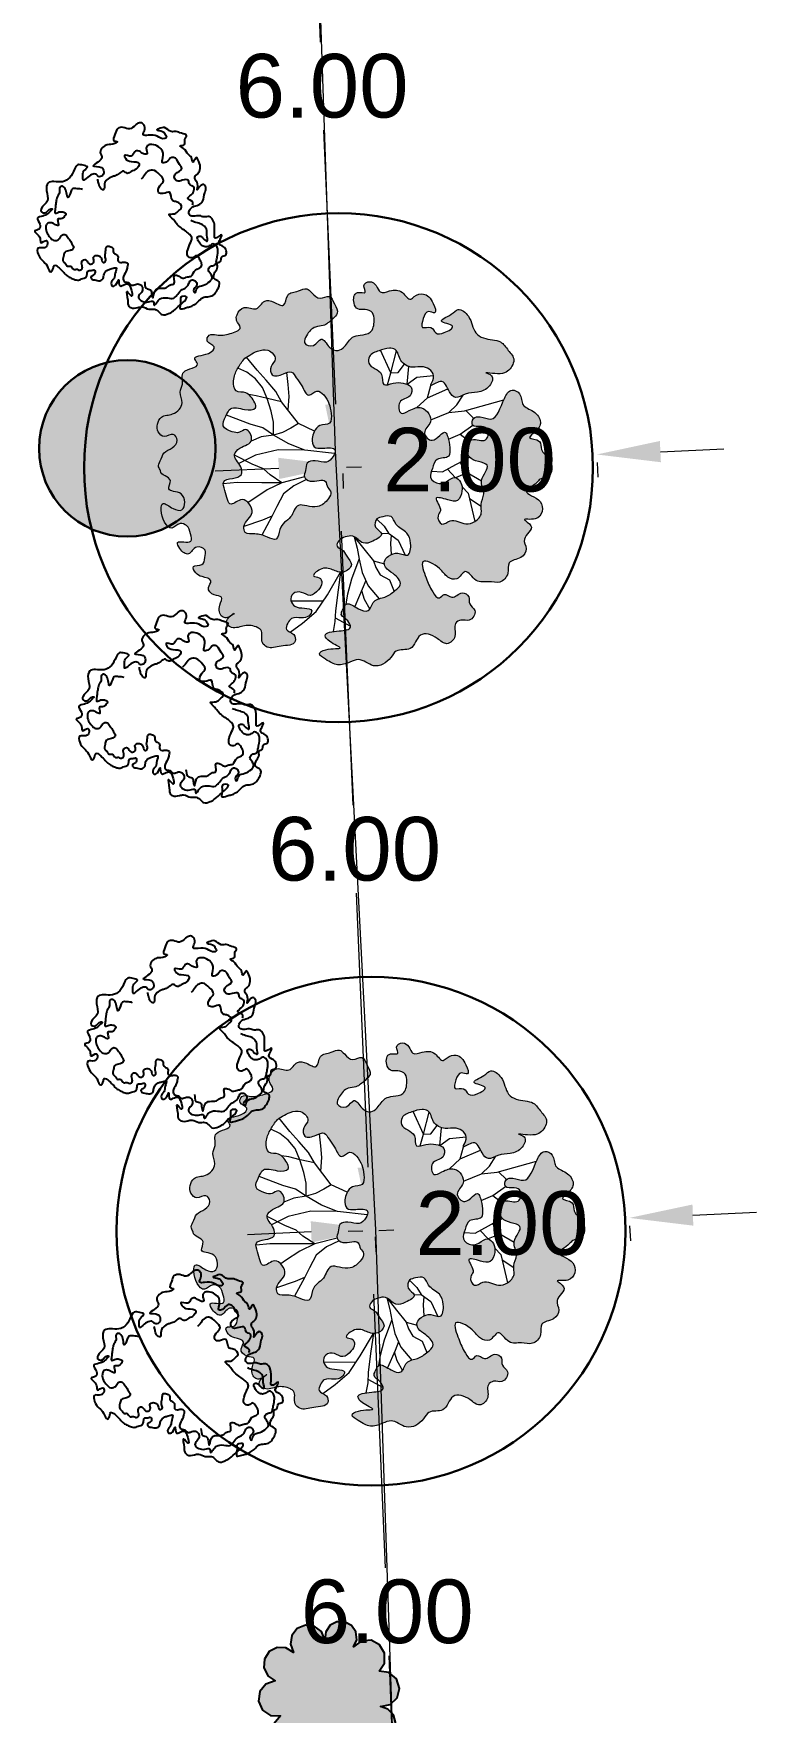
# Model space of a CAD drawing. Header units: metres. Extents: x 180 to 3220, y 13789 to 15035.
# Drawn here: x 745.08 to 750.76, y 14674.61 to 14687.81 of the extents above; entities that cross this region are included whole.
import ezdxf

# ---------------------------------------------------------------- set-up
doc = ezdxf.new("R2010")
doc.units = ezdxf.units.M
doc.header["$MEASUREMENT"] = 0
for name, color, linetype in [('02 Выноски план', 170, 'Continuous'), ('04 Дендроплан (растения)', 7, 'Continuous'), ('04 Дендроплан (существующие растения)', 7, 'Continuous'), ('04 Дендроплан (удаление)', 240, 'Continuous'), ('04 План (существующие кустарники)', 7, 'Continuous'), ('04 Посадки (привязки)', 7, 'Continuous'), ('50 Дендроплан (привязки)', 7, 'Continuous'), ('50 Дендроплан - Деревья вырубаемые', 7, 'Continuous')]:
    doc.layers.add(name, color=color, linetype=linetype)
doc.layers.get('50 Дендроплан - Деревья вырубаемые').off()
doc.styles.get("Standard").update_dxf_attribs({"font": 'arial.ttf'})
doc.dimstyles.get("Standard").update_dxf_attribs({"dimtxt": 0.18, "dimasz": 0.18, "dimexe": 0.18, "dimexo": 0.0625, "dimgap": 0.09, "dimtad": 0, "dimtih": 1, "dimtoh": 1, "dimdec": 4, "dimzin": 0, "dimdsep": 46, "dimtxsty": 'Standard', "dimcen": 0.09, "dimadec": 0, "dimazin": 0, "dimtfac": 1, "dimtdec": 4, "dimtofl": 0, "dimtmove": 0, "dimatfit": 3, "dimfxl": 1, "dimtolj": 1, "dimtzin": 0, "dimarcsym": 0})

# ---------------------------------------------------------------- blocks, each defined once
blk = doc.blocks.new('A$C442D7FB9')
at = {"layer": '04 Дендроплан (удаление)', "lineweight": 30}
h = blk.add_hatch(color=0, dxfattribs=at)
h.dxf.hatch_style = 1
edge = h.paths.add_edge_path()
edge.add_arc((0, 0), 0.5, 0, 360)
at = {"layer": '04 Дендроплан (удаление)', "color": 0, "lineweight": 30}
blk.add_circle((0, 0), 0.5, dxfattribs=at)
blk = doc.blocks.new('A$Cb4aaf1f0')
at = {"layer": '04 Дендроплан (удаление)'}
h = blk.add_hatch(color=0, dxfattribs=at)
h.dxf.hatch_style = 1
h.paths.add_polyline_path([(0.394, 0.178), (0.394, 0.178), (0.436, 0.242), (0.436, 0.32), (0.397, 0.387), (0.33, 0.422), (0.253, 0.414), (0.192, 0.37), (0.217, 0.426), (0.211, 0.489), (0.177, 0.539), (0.122, 0.568), (0.06, 0.568), (0.008, 0.54), (-0.026, 0.489), (-0.033, 0.426), (-0.06, 0.49), (-0.116, 0.532), (-0.185, 0.541), (-0.25, 0.515), (-0.293, 0.46), (-0.304, 0.39), (-0.279, 0.326), (-0.339, 0.363), (-0.408, 0.366), (-0.47, 0.333), (-0.508, 0.273), (-0.512, 0.204), (-0.48, 0.14), (-0.423, 0.102), (-0.496, 0.077), (-0.545, 0.018), (-0.555, -0.058), (-0.523, -0.128), (-0.46, -0.17), (-0.383, -0.173), (-0.432, -0.233), (-0.441, -0.309), (-0.41, -0.379), (-0.346, -0.421), (-0.271, -0.424), (-0.203, -0.385), (-0.213, -0.455), (-0.185, -0.52), (-0.131, -0.562), (-0.061, -0.573), (0.004, -0.548), (0.048, -0.493), (0.06, -0.425), (0.093, -0.486), (0.151, -0.524), (0.221, -0.528), (0.283, -0.497), (0.322, -0.44), (0.322, -0.358), (0.298, -0.306), (0.348, -0.343), (0.409, -0.351), (0.467, -0.33), (0.508, -0.284), (0.522, -0.223), (0.506, -0.164), (0.462, -0.119), (0.403, -0.1), (0.48, -0.084), (0.535, -0.03), (0.553, 0.044), (0.53, 0.119), (0.47, 0.168)])
at = {"layer": '04 Дендроплан (удаление)', "flags": 128}
blk.add_lwpolyline([(0.394, 0.178), (0.394, 0.178), (0.436, 0.242), (0.436, 0.32), (0.397, 0.387), (0.33, 0.422), (0.253, 0.414), (0.192, 0.37), (0.217, 0.426), (0.211, 0.489), (0.177, 0.539), (0.122, 0.568), (0.06, 0.568), (0.008, 0.54), (-0.026, 0.489), (-0.033, 0.426), (-0.06, 0.49), (-0.116, 0.532), (-0.185, 0.541), (-0.25, 0.515), (-0.293, 0.46), (-0.304, 0.39), (-0.279, 0.326), (-0.339, 0.363), (-0.408, 0.366), (-0.47, 0.333), (-0.508, 0.273), (-0.512, 0.204), (-0.48, 0.14), (-0.423, 0.102), (-0.496, 0.077), (-0.545, 0.018), (-0.555, -0.058), (-0.523, -0.128), (-0.46, -0.17), (-0.383, -0.173), (-0.432, -0.233), (-0.441, -0.309), (-0.41, -0.379), (-0.346, -0.421), (-0.271, -0.424), (-0.203, -0.385), (-0.213, -0.455), (-0.185, -0.52), (-0.131, -0.562), (-0.061, -0.573), (0.004, -0.548), (0.048, -0.493), (0.06, -0.425), (0.093, -0.486), (0.151, -0.524), (0.221, -0.528), (0.283, -0.497), (0.322, -0.44), (0.322, -0.358), (0.298, -0.306), (0.348, -0.343), (0.409, -0.351), (0.467, -0.33), (0.508, -0.284), (0.522, -0.223), (0.506, -0.164), (0.462, -0.119), (0.403, -0.1), (0.48, -0.084), (0.535, -0.03), (0.553, 0.044), (0.53, 0.119), (0.47, 0.168)], close=True, dxfattribs=at)
blk = doc.blocks.new('A$C1BB61900')
at = {"layer": '04 Дендроплан (растения)', "lineweight": 0, "true_color": 0xd1f3c4}
h = blk.add_hatch(color=254, dxfattribs=at)
h.dxf.hatch_style = 1
h.set_gradient(color1=(178, 204, 102), color2=(212, 233, 180), rotation=120, tint=1, name='SPHERICAL')
edge = h.paths.add_edge_path()
edge.add_spline(control_points=[(-1.389, -0.037), (-1.39, 0), (-1.277, 0.016), (-1.363, 0.136), (-1.194, 0.118), (-1.204, 0.301), (-1.31, 0.268), (-1.408, 0.172), (-1.4, 0.352), (-1.32, 0.44), (-1.262, 0.37), (-1.189, 0.403), (-1.176, 0.459), (-1.154, 0.562), (-1.304, 0.499), (-1.261, 0.595), (-1.191, 0.654), (-1.145, 0.551), (-1.049, 0.594), (-1.073, 0.659), (-1.081, 0.733), (-1.185, 0.705), (-1.147, 0.788), (-1.1, 0.811), (-1.004, 0.833), (-1.073, 0.903), (-1.021, 0.966), (-0.932, 0.965), (-0.983, 1.05), (-0.976, 1.123), (-0.913, 1.152), (-0.811, 1.073), (-0.96, 1.168), (-0.868, 1.239), (-0.783, 1.197), (-0.702, 1.214), (-0.631, 1.26), (-0.671, 1.338), (-0.597, 1.406), (-0.508, 1.374), (-0.379, 1.384), (-0.391, 1.281), (-0.471, 1.267), (-0.444, 1.203), (-0.408, 1.154), (-0.337, 1.172), (-0.276, 1.167), (-0.232, 1.103), (-0.318, 1.09), (-0.376, 1.087), (-0.42, 1.03), (-0.395, 0.962), (-0.318, 0.958), (-0.254, 1.014), (-0.192, 0.957), (-0.151, 0.908), (-0.171, 0.85), (-0.252, 0.85), (-0.152, 0.77), (-0.075, 0.796), (0.01, 0.843), (0.104, 0.769), (0.039, 0.703), (0.023, 0.644), (-0.041, 0.624), (-0.012, 0.564), (0.038, 0.546), (0.115, 0.533), (0.168, 0.619), (0.255, 0.594), (0.36, 0.537), (0.264, 0.489), (0.285, 0.409), (0.346, 0.402), (0.418, 0.389), (0.438, 0.488), (0.531, 0.524), (0.558, 0.617), (0.539, 0.741), (0.445, 0.68), (0.379, 0.705), (0.33, 0.748), (0.344, 0.815), (0.409, 0.85), (0.483, 0.936), (0.399, 0.995), (0.337, 1.043), (0.231, 1.043), (0.209, 1.16), (0.117, 1.118), (0.076, 1.088), (0.02, 1.061), (-0.004, 1.112), (-0.031, 1.168), (0.032, 1.195), (0.066, 1.281), (-0.049, 1.282), (-0.18, 1.292), (-0.115, 1.378), (0.016, 1.433), (-0.135, 1.411), (-0.23, 1.456), (-0.139, 1.513), (-0.072, 1.563), (0.023, 1.537), (0.12, 1.496), (0.217, 1.605), (0.345, 1.54), (0.4, 1.436), (0.536, 1.481), (0.575, 1.304), (0.72, 1.359), (0.795, 1.447), (0.893, 1.366), (0.849, 1.273), (0.924, 1.23), (0.992, 1.267), (1.059, 1.169), (0.979, 1.125), (1.001, 1.057), (0.926, 1.006), (0.863, 1.09), (0.799, 1.01), (0.751, 1.086), (0.688, 0.982), (0.666, 0.913), (0.598, 0.715), (0.776, 0.817), (0.815, 0.899), (0.911, 0.938), (0.975, 0.815), (1.043, 0.963), (1.147, 0.94), (1.241, 0.974), (1.318, 0.9), (1.298, 0.786), (1.414, 0.789), (1.473, 0.706), (1.413, 0.612), (1.555, 0.541), (1.409, 0.456), (1.586, 0.503), (1.632, 0.314), (1.414, 0.264), (1.551, 0.208), (1.591, 0.153), (1.686, 0.16), (1.705, 0), (1.596, -0.048), (1.622, -0.153), (1.484, -0.157), (1.585, -0.217), (1.632, -0.287), (1.57, -0.382), (1.463, -0.412), (1.479, -0.515), (1.388, -0.566), (1.313, -0.453), (1.265, -0.29), (1.154, -0.352), (1.081, -0.349), (1.066, -0.263), (1.147, -0.28), (1.216, -0.245), (1.18, -0.126), (1.078, -0.197), (1.006, -0.123), (1.032, -0.03), (1.104, 0.003), (1.226, 0.033), (1.094, 0.147), (1.164, 0.253), (1.106, 0.333), (1.129, 0.417), (1.068, 0.477), (0.972, 0.503), (0.888, 0.426), (0.797, 0.509), (0.759, 0.416), (0.822, 0.365), (0.721, 0.245), (0.858, 0.293), (0.941, 0.319), (0.978, 0.231), (0.976, 0.162), (0.918, 0.101), (0.858, 0.152), (0.789, 0.173), (0.711, 0.116), (0.752, 0.039), (0.775, -0.052), (0.895, -0.024), (0.892, -0.13), (0.886, -0.182), (0.856, -0.28), (0.769, -0.132), (0.666, -0.253), (0.764, -0.31), (0.745, -0.397), (0.679, -0.457), (0.6, -0.432), (0.506, -0.378), (0.494, -0.521), (0.606, -0.512), (0.625, -0.617), (0.542, -0.644), (0.478, -0.65), (0.374, -0.612), (0.408, -0.756), (0.271, -0.77), (0.29, -0.881), (0.372, -0.902), (0.438, -0.924), (0.521, -0.908), (0.523, -0.805), (0.622, -0.748), (0.721, -0.777), (0.823, -0.697), (0.734, -0.582), (0.871, -0.678), (0.895, -0.564), (0.956, -0.49), (1.039, -0.545), (1.133, -0.535), (1.223, -0.567), (1.274, -0.666), (1.156, -0.706), (1.338, -0.659), (1.401, -0.713), (1.439, -0.796), (1.382, -0.86), (1.327, -0.955), (1.212, -0.946), (1.11, -1.021), (1.114, -1.131), (1.009, -1.22), (0.952, -1.154), (0.81, -1.109), (1.009, -1.077), (0.891, -1.017), (0.817, -1.006), (0.796, -1.088), (0.697, -1.049), (0.729, -1.143), (0.759, -1.21), (0.843, -1.16), (0.81, -1.281), (0.756, -1.344), (0.676, -1.33), (0.624, -1.275), (0.575, -1.377), (0.487, -1.376), (0.394, -1.344), (0.377, -1.42), (0.327, -1.461), (0.255, -1.427), (0.306, -1.347), (0.197, -1.389), (0.18, -1.293), (0.214, -1.227), (0.279, -1.237), (0.341, -1.209), (0.347, -1.13), (0.324, -1.038), (0.234, -1.034), (0.152, -1.024), (0.116, -0.952), (0.045, -0.907), (-0.027, -0.942), (-0.076, -1.052), (-0.13, -0.943), (-0.231, -0.982), (-0.187, -1.064), (-0.136, -1.118), (-0.047, -1.114), (0.006, -1.161), (0.074, -1.214), (0.035, -1.282), (0.009, -1.371), (-0.081, -1.315), (-0.13, -1.374), (-0.178, -1.429), (-0.248, -1.39), (-0.341, -1.396), (-0.348, -1.261), (-0.436, -1.328), (-0.52, -1.35), (-0.572, -1.244), (-0.673, -1.316), (-0.733, -1.248), (-0.745, -1.185), (-0.681, -1.119), (-0.81, -1.084), (-0.879, -1.075), (-0.961, -1.101), (-0.992, -1.023), (-0.891, -0.999), (-0.98, -0.917), (-1.11, -0.934), (-1.024, -0.829), (-1.21, -0.835), (-1.17, -0.715), (-1.221, -0.644), (-1.17, -0.552), (-1.261, -0.463), (-1.361, -0.478), (-1.401, -0.405), (-1.4, -0.343), (-1.345, -0.283), (-1.276, -0.342), (-1.231, -0.262), (-1.286, -0.206), (-1.361, -0.186), (-1.379, -0.121), (-1.412, -0.072), (-1.389, -0.048), (-1.389, -0.037)], knot_values=[0, 0, 0, 0, 0.144623, 0.231167, 0.368861, 0.533358, 0.626687, 0.740408, 0.935226, 1.031861, 1.128241, 1.198256, 1.294402, 1.368689, 1.507955, 1.574673, 1.679777, 1.79119, 1.883627, 1.959993, 2.039207, 2.131319, 2.201489, 2.277769, 2.379891, 2.45347, 2.54984, 2.629417, 2.713756, 2.836131, 2.877797, 2.974434, 3.098533, 3.174839, 3.310795, 3.448506, 3.489216, 3.62255, 3.689433, 3.833718, 3.988827, 4.05943, 4.152735, 4.217846, 4.281087, 4.383199, 4.466591, 4.525335, 4.60464, 4.706041, 4.777196, 4.850967, 4.941557, 5.035937, 5.13954, 5.219117, 5.28068, 5.339424, 5.435055, 5.564599, 5.681514, 5.792988, 5.892227, 5.976975, 6.036908, 6.095646, 6.173749, 6.252212, 6.380922, 6.484525, 6.602635, 6.692872, 6.777965, 6.844717, 6.928444, 7.02051, 7.167213, 7.282, 7.407383, 7.507264, 7.609206, 7.678412, 7.741177, 7.842553, 7.980652, 8.063007, 8.187574, 8.307662, 8.420868, 8.524456, 8.606097, 8.65359, 8.733663, 8.78115, 8.875736, 8.947733, 9.070923, 9.223371, 9.297752, 9.425798, 9.577891, 9.656402, 9.742281, 9.880076, 10.010368, 10.101704, 10.271449, 10.469408, 10.556507, 10.704089, 10.878467, 11.055291, 11.171089, 11.284149, 11.417731, 11.482645, 11.567427, 11.68373, 11.77169, 11.843492, 11.921933, 12.039354, 12.124248, 12.185085, 12.279334, 12.442083, 12.611011, 12.797738, 12.921046, 13.015017, 13.129765, 13.27535, 13.406716, 13.521304, 13.644281, 13.753137, 13.886642, 13.991763, 14.093139, 14.248215, 14.338926, 14.451134, 14.636917, 14.813923, 14.953979, 15.006047, 15.083831, 15.270441, 15.402543, 15.48891, 15.598301, 15.682028, 15.794092, 15.927518, 16.058446, 16.173604, 16.260996, 16.378012, 16.633999, 16.747204, 16.817387, 16.885538, 16.980265, 17.054418, 17.157369, 17.299589, 17.380857, 17.502298, 17.608515, 17.708493, 17.875073, 18.018008, 18.132164, 18.220812, 18.330672, 18.42764, 18.594846, 18.685597, 18.781631, 18.83834, 18.974753, 19.095535, 19.196942, 19.302834, 19.396624, 19.471771, 19.573189, 19.64865, 19.757506, 19.853667, 19.959896, 20.083661, 20.173311, 20.285247, 20.335982, 20.497146, 20.604648, 20.73546, 20.822811, 20.919446, 21.052361, 21.138111, 21.251311, 21.378508, 21.468801, 21.559641, 21.663684, 21.760796, 21.866457, 22.044178, 22.114637, 22.23047, 22.341438, 22.400666, 22.529106, 22.668332, 22.783263, 22.938439, 23.01956, 23.126312, 23.267144, 23.355432, 23.45979, 23.589203, 23.728577, 23.835857, 23.898351, 24.043906, 24.189962, 24.256212, 24.371649, 24.490581, 24.67199, 24.766696, 24.956099, 25.083087, 25.169948, 25.292933, 25.419422, 25.526836, 25.615518, 25.691414, 25.778638, 25.869312, 25.961297, 26.024928, 26.121298, 26.263466, 26.360434, 26.407027, 26.517617, 26.650303, 26.74818, 26.826653, 26.905094, 26.978885, 27.046871, 27.126191, 27.241376, 27.314599, 27.389769, 27.472839, 27.551312, 27.683547, 27.788448, 27.871841, 27.999501, 28.077604, 28.175679, 28.291585, 28.394565, 28.492933, 28.567087, 28.697918, 28.77954, 28.894137, 28.975271, 29.07451, 29.169691, 29.264917, 29.370694, 29.435998, 29.525045, 29.645134, 29.756428, 29.862319, 29.956635, 30.074745, 30.200153, 30.306664, 30.366297, 30.449133, 30.570729, 30.713328, 30.79014, 30.852634, 30.945669, 31.037541, 31.189615, 31.243213, 31.410359, 31.536232, 31.621622, 31.733558, 31.886269, 32.00739, 32.09115, 32.172123, 32.250875, 32.347965, 32.418568, 32.512539, 32.612542, 32.705135, 32.769699, 32.813194, 32.813194, 32.813194, 32.813194], degree=3, periodic=0)
edge = h.paths.add_edge_path(flags=16)
edge.add_spline(control_points=[(-0.695, -0.881), (-0.715, -0.858), (-0.753, -0.807), (-0.788, -0.73), (-0.783, -0.618), (-0.691, -0.632), (-0.643, -0.579), (-0.587, -0.48), (-0.721, -0.484), (-0.814, -0.527), (-0.855, -0.44), (-0.902, -0.36), (-0.818, -0.319), (-0.756, -0.301), (-0.691, -0.357), (-0.629, -0.217), (-0.746, -0.205), (-0.828, -0.128), (-0.753, -0.062), (-0.737, 0.065), (-0.923, 0.031), (-0.881, 0.155), (-0.868, 0.294), (-0.763, 0.194), (-0.696, 0.252), (-0.661, 0.347), (-0.763, 0.395), (-0.749, 0.496), (-0.653, 0.486), (-0.588, 0.512), (-0.488, 0.563), (-0.479, 0.462), (-0.435, 0.409), (-0.364, 0.37), (-0.34, 0.264), (-0.244, 0.294), (-0.158, 0.312), (-0.088, 0.26), (-0.045, 0.192), (-0.086, 0.154), (-0.092, 0.067), (-0.197, 0.121), (-0.274, 0.065), (-0.242, 0.01), (-0.245, -0.057), (-0.157, -0.069), (-0.086, -0.029), (-0.028, -0.079), (0.009, -0.162), (-0.099, -0.157), (-0.183, -0.156), (-0.19, -0.236), (-0.168, -0.292), (-0.125, -0.353), (-0.026, -0.331), (-0.026, -0.433), (-0.037, -0.506), (-0.07, -0.57), (-0.133, -0.63), (-0.209, -0.544), (-0.243, -0.66), (-0.286, -0.708), (-0.32, -0.784), (-0.394, -0.75), (-0.486, -0.725), (-0.496, -0.825), (-0.436, -0.863), (-0.46, -0.919), (-0.508, -0.957), (-0.582, -0.948), (-0.642, -0.916), (-0.683, -0.896), (-0.695, -0.881)], knot_values=[0, 0, 0, 0, 0.119147, 0.244704, 0.355195, 0.456841, 0.525213, 0.64652, 0.761794, 0.906015, 0.999107, 1.102214, 1.21292, 1.287506, 1.35766, 1.479239, 1.62773, 1.713089, 1.858081, 1.936445, 2.136108, 2.227757, 2.383509, 2.506371, 2.592801, 2.687321, 2.856666, 2.919037, 3.017629, 3.155387, 3.246677, 3.353704, 3.442539, 3.52579, 3.669986, 3.756325, 3.869148, 4.011227, 4.081037, 4.138722, 4.206699, 4.365743, 4.440415, 4.505889, 4.585073, 4.671725, 4.788569, 4.878809, 4.948708, 5.073582, 5.166391, 5.253695, 5.327262, 5.415765, 5.519566, 5.621336, 5.725491, 5.831081, 5.911981, 6.005594, 6.125346, 6.227321, 6.306075, 6.391977, 6.508685, 6.596002, 6.686109, 6.737432, 6.809051, 6.915906, 7.005912, 7.085383, 7.085383, 7.085383, 7.085383], degree=3, periodic=0)
at = {"layer": '04 Дендроплан (растения)', "lineweight": 0}
for p, q in [((-0.427, 1.276), (-0.327, 1.21)), ((-0.327, 1.21), (-0.214, 1.122)), ((-0.071, 1.208), (-0.09, 1.287)), ((-0.064, 1.124), (-0.071, 1.208)), ((-0.069, 1.179), (0.049, 1.251)), ((-0.214, 1.122), (-0.12, 0.995)), ((-0.036, 0.96), (-0.064, 1.124)), ((0.023, 1.076), (0.039, 0.996)), ((0.155, 0.964), (0.089, 1.098)), ((0.166, 1.044), (0.208, 1.123)), ((-0.156, 1.044), (-0.409, 1.032)), ((-0.12, 0.995), (-0.009, 0.823)), ((-0.009, 0.823), (-0.036, 0.96)), ((0.039, 0.996), (0.077, 0.878)), ((0.149, 0.975), (0.166, 1.044)), ((0.185, 0.897), (0.155, 0.964)), ((0.159, 0.832), (0.203, 0.94)), ((0.203, 0.94), (0.283, 1.045)), ((0.371, 0.901), (0.404, 0.992)), ((0.077, 0.878), (0.141, 0.726)), ((0.141, 0.726), (0.159, 0.832)), ((0.252, 0.746), (0.269, 0.799)), ((0.269, 0.799), (0.299, 0.858)), ((0.299, 0.858), (0.371, 0.901)), ((0.129, 0.641), (0.141, 0.726)), ((0.181, 0.647), (0.252, 0.746)), ((0.252, 0.746), (0.337, 0.772)), ((0.393, 0.615), (0.394, 0.702)), ((0.454, 0.592), (0.504, 0.712)), ((0.109, 0.549), (0.181, 0.647)), ((0.109, 0.549), (0.129, 0.641)), ((0.325, 0.534), (0.381, 0.534)), ((0.348, 0.476), (0.381, 0.534)), ((0.381, 0.534), (0.454, 0.592)), ((0.401, 0.55), (0.393, 0.615)), ((-0.604, 0.387), (-0.753, 0.431)), ((-0.53, 0.361), (-0.614, 0.503)), ((0.294, 0.418), (0.348, 0.476)), ((1.02, 0.248), (1.063, 0.472)), ((-0.529, 0.358), (-0.604, 0.387)), ((-0.486, 0.284), (-0.53, 0.361)), ((-0.431, 0.188), (-0.486, 0.284)), ((1.028, 0.29), (1.117, 0.355)), ((-0.674, 0.22), (-0.711, 0.244)), ((-0.556, 0.15), (-0.674, 0.22)), ((-0.438, 0.099), (-0.556, 0.15)), ((-0.347, 0.127), (-0.431, 0.188)), ((0.975, 0.196), (1.02, 0.248)), ((1.129, 0.157), (1.02, 0.087)), ((-0.789, 0.082), (-0.899, 0.087)), ((-0.595, 0.092), (-0.789, 0.082)), ((-0.438, 0.099), (-0.595, 0.092)), ((-0.529, 0.033), (-0.578, -0.015)), ((-0.438, 0.099), (-0.529, 0.033)), ((-0.26, 0.062), (-0.438, 0.099)), ((-0.244, 0.084), (-0.347, 0.127)), ((0.739, 0.062), (0.827, 0.07)), ((0.827, 0.07), (0.934, 0.018)), ((0.866, 0.051), (0.925, 0.121)), ((1.02, 0.087), (0.925, 0.121)), ((0.934, 0.018), (0.996, -0.012)), ((1.02, 0.087), (0.969, 0.001)), ((-0.666, -0.057), (-0.801, -0.133)), ((-0.636, -0.125), (-0.771, -0.067)), ((-0.578, -0.015), (-0.666, -0.057)), ((-0.457, -0.159), (-0.636, -0.125)), ((-0.015, -0.111), (-0.248, -0.147)), ((0.996, -0.012), (1.045, -0.035)), ((-0.585, -0.268), (-0.665, -0.239)), ((-0.371, -0.203), (-0.487, -0.278)), ((-0.248, -0.147), (-0.457, -0.159)), ((-0.248, -0.147), (-0.371, -0.203)), ((0.884, -0.183), (0.979, -0.219)), ((0.979, -0.219), (1.046, -0.16)), ((0.979, -0.219), (1.08, -0.285)), ((-0.667, -0.372), (-0.851, -0.451)), ((-0.57, -0.339), (-0.667, -0.372)), ((-0.487, -0.278), (-0.585, -0.268)), ((-0.487, -0.278), (-0.57, -0.339)), ((-0.483, -0.38), (-0.499, -0.467)), ((-0.415, -0.296), (-0.487, -0.278)), ((-0.487, -0.278), (-0.483, -0.38)), ((-0.348, -0.327), (-0.415, -0.296)), ((-0.287, -0.36), (-0.412, -0.537)), ((-0.287, -0.36), (-0.348, -0.327)), ((-0.164, -0.295), (-0.287, -0.36)), ((0.752, -0.341), (0.897, -0.392)), ((0.897, -0.392), (0.963, -0.45)), ((0.897, -0.392), (1.021, -0.4)), ((1.03, -0.402), (1.09, -0.338)), ((-0.499, -0.467), (-0.525, -0.567)), ((-0.365, -0.471), (-0.352, -0.576)), ((0.648, -0.443), (0.734, -0.517)), ((0.734, -0.517), (0.898, -0.578)), ((0.734, -0.517), (0.766, -0.611)), ((0.963, -0.45), (1.015, -0.525)), ((-0.61, -0.593), (-0.667, -0.604)), ((-0.522, -0.566), (-0.61, -0.593)), ((-0.558, -0.656), (-0.609, -0.726)), ((-0.525, -0.567), (-0.558, -0.656)), ((-0.454, -0.62), (-0.527, -0.712)), ((-0.412, -0.537), (-0.522, -0.566)), ((-0.412, -0.537), (-0.454, -0.62)), ((-0.352, -0.576), (-0.354, -0.669)), ((0.426, -0.633), (0.455, -0.725)), ((0.58, -0.63), (0.598, -0.768)), ((0.58, -0.63), (0.657, -0.682)), ((-0.674, -0.78), (-0.743, -0.817)), ((-0.609, -0.726), (-0.674, -0.78)), ((-0.527, -0.712), (-0.593, -0.792)), ((-0.354, -0.669), (-0.361, -0.765)), ((0.455, -0.725), (0.382, -0.906)), ((0.455, -0.725), (0.514, -0.724)), ((0.455, -0.725), (0.507, -0.896)), ((0.514, -0.724), (0.566, -0.787)), ((0.657, -0.682), (0.79, -0.688)), ((-0.593, -0.792), (-0.672, -0.9))]:
    blk.add_line(p, q, dxfattribs=at)
at = {"layer": '04 Дендроплан (растения)', "color": 79, "lineweight": 0, "true_color": 0x384020}
blk.add_line((1.021, -0.4), (1.332, -0.473), dxfattribs=at)
blk.add_open_spline([(-1.389, -0.037), (-1.39, 0), (-1.277, 0.016), (-1.363, 0.136), (-1.194, 0.118), (-1.204, 0.301), (-1.31, 0.268), (-1.408, 0.172), (-1.4, 0.352), (-1.32, 0.44), (-1.262, 0.37), (-1.189, 0.403), (-1.176, 0.459), (-1.154, 0.562), (-1.304, 0.499), (-1.261, 0.595), (-1.191, 0.654), (-1.145, 0.551), (-1.049, 0.594), (-1.073, 0.659), (-1.081, 0.733), (-1.185, 0.705), (-1.147, 0.788), (-1.1, 0.811), (-1.004, 0.833), (-1.073, 0.903), (-1.021, 0.966), (-0.932, 0.965), (-0.983, 1.05), (-0.976, 1.123), (-0.913, 1.152), (-0.811, 1.073), (-0.96, 1.168), (-0.868, 1.239), (-0.783, 1.197), (-0.702, 1.214), (-0.631, 1.26), (-0.671, 1.338), (-0.597, 1.406), (-0.508, 1.374), (-0.379, 1.384), (-0.391, 1.281), (-0.471, 1.267), (-0.444, 1.203), (-0.408, 1.154), (-0.337, 1.172), (-0.276, 1.167), (-0.232, 1.103), (-0.318, 1.09), (-0.376, 1.087), (-0.42, 1.03), (-0.395, 0.962), (-0.318, 0.958), (-0.254, 1.014), (-0.192, 0.957), (-0.151, 0.908), (-0.171, 0.85), (-0.252, 0.85), (-0.152, 0.77), (-0.075, 0.796), (0.01, 0.843), (0.104, 0.769), (0.039, 0.703), (0.023, 0.644), (-0.041, 0.624), (-0.012, 0.564), (0.038, 0.546), (0.115, 0.533), (0.168, 0.619), (0.255, 0.594), (0.36, 0.537), (0.264, 0.489), (0.285, 0.409), (0.346, 0.402), (0.418, 0.389), (0.438, 0.488), (0.531, 0.524), (0.558, 0.617), (0.539, 0.741), (0.445, 0.68), (0.379, 0.705), (0.33, 0.748), (0.344, 0.815), (0.409, 0.85), (0.483, 0.936), (0.399, 0.995), (0.337, 1.043), (0.231, 1.043), (0.209, 1.16), (0.117, 1.118), (0.076, 1.088), (0.02, 1.061), (-0.004, 1.112), (-0.031, 1.168), (0.032, 1.195), (0.066, 1.281), (-0.049, 1.282), (-0.18, 1.292), (-0.115, 1.378), (0.016, 1.433), (-0.135, 1.411), (-0.23, 1.456), (-0.139, 1.513), (-0.072, 1.563), (0.023, 1.537), (0.12, 1.496), (0.217, 1.605), (0.345, 1.54), (0.4, 1.436), (0.536, 1.481), (0.575, 1.304), (0.72, 1.359), (0.795, 1.447), (0.893, 1.366), (0.849, 1.273), (0.924, 1.23), (0.992, 1.267), (1.059, 1.169), (0.979, 1.125), (1.001, 1.057), (0.926, 1.006), (0.863, 1.09), (0.799, 1.01), (0.751, 1.086), (0.688, 0.982), (0.666, 0.913), (0.598, 0.715), (0.776, 0.817), (0.815, 0.899), (0.911, 0.938), (0.975, 0.815), (1.043, 0.963), (1.147, 0.94), (1.241, 0.974), (1.318, 0.9), (1.298, 0.786), (1.414, 0.789), (1.473, 0.706), (1.413, 0.612), (1.555, 0.541), (1.409, 0.456), (1.586, 0.503), (1.632, 0.314), (1.414, 0.264), (1.551, 0.208), (1.591, 0.153), (1.686, 0.16), (1.705, 0), (1.596, -0.048), (1.622, -0.153), (1.484, -0.157), (1.585, -0.217), (1.632, -0.287), (1.57, -0.382), (1.463, -0.412), (1.479, -0.515), (1.388, -0.566), (1.313, -0.453), (1.265, -0.29), (1.154, -0.352), (1.081, -0.349), (1.066, -0.263), (1.147, -0.28), (1.216, -0.245), (1.18, -0.126), (1.078, -0.197), (1.006, -0.123), (1.032, -0.03), (1.104, 0.003), (1.226, 0.033), (1.094, 0.147), (1.164, 0.253), (1.106, 0.333), (1.129, 0.417), (1.068, 0.477), (0.972, 0.503), (0.888, 0.426), (0.797, 0.509), (0.759, 0.416), (0.822, 0.365), (0.721, 0.245), (0.858, 0.293), (0.941, 0.319), (0.978, 0.231), (0.976, 0.162), (0.918, 0.101), (0.858, 0.152), (0.789, 0.173), (0.711, 0.116), (0.752, 0.039), (0.775, -0.052), (0.895, -0.024), (0.892, -0.13), (0.886, -0.182), (0.856, -0.28), (0.769, -0.132), (0.666, -0.253), (0.764, -0.31), (0.745, -0.397), (0.679, -0.457), (0.6, -0.432), (0.506, -0.378), (0.494, -0.521), (0.606, -0.512), (0.625, -0.617), (0.542, -0.644), (0.478, -0.65), (0.374, -0.612), (0.408, -0.756), (0.271, -0.77), (0.29, -0.881), (0.372, -0.902), (0.438, -0.924), (0.521, -0.908), (0.523, -0.805), (0.622, -0.748), (0.721, -0.777), (0.823, -0.697), (0.734, -0.582), (0.871, -0.678), (0.895, -0.564), (0.956, -0.49), (1.039, -0.545), (1.133, -0.535), (1.223, -0.567), (1.274, -0.666), (1.156, -0.706), (1.338, -0.659), (1.401, -0.713), (1.439, -0.796), (1.382, -0.86), (1.327, -0.955), (1.212, -0.946), (1.11, -1.021), (1.114, -1.131), (1.009, -1.22), (0.952, -1.154), (0.81, -1.109), (1.009, -1.077), (0.891, -1.017), (0.817, -1.006), (0.796, -1.088), (0.697, -1.049), (0.729, -1.143), (0.759, -1.21), (0.843, -1.16), (0.81, -1.281), (0.756, -1.344), (0.676, -1.33), (0.624, -1.275), (0.575, -1.377), (0.487, -1.376), (0.394, -1.344), (0.377, -1.42), (0.327, -1.461), (0.255, -1.427), (0.306, -1.347), (0.197, -1.389), (0.18, -1.293), (0.214, -1.227), (0.279, -1.237), (0.341, -1.209), (0.347, -1.13), (0.324, -1.038), (0.234, -1.034), (0.152, -1.024), (0.116, -0.952), (0.045, -0.907), (-0.027, -0.942), (-0.076, -1.052), (-0.13, -0.943), (-0.231, -0.982), (-0.187, -1.064), (-0.136, -1.118), (-0.047, -1.114), (0.006, -1.161), (0.074, -1.214), (0.035, -1.282), (0.009, -1.371), (-0.081, -1.315), (-0.13, -1.374), (-0.178, -1.429), (-0.248, -1.39), (-0.341, -1.396), (-0.348, -1.261), (-0.436, -1.328), (-0.52, -1.35), (-0.572, -1.244), (-0.673, -1.316), (-0.733, -1.248), (-0.745, -1.185), (-0.681, -1.119), (-0.81, -1.084), (-0.879, -1.075), (-0.961, -1.101), (-0.992, -1.023), (-0.891, -0.999), (-0.98, -0.917), (-1.11, -0.934), (-1.024, -0.829), (-1.21, -0.835), (-1.17, -0.715), (-1.221, -0.644), (-1.17, -0.552), (-1.261, -0.463), (-1.361, -0.478), (-1.401, -0.405), (-1.4, -0.343), (-1.345, -0.283), (-1.276, -0.342), (-1.231, -0.262), (-1.286, -0.206), (-1.361, -0.186), (-1.379, -0.121), (-1.412, -0.072), (-1.389, -0.048), (-1.389, -0.037)], degree=3, knots=[0, 0, 0, 0, 0.144623, 0.231167, 0.368861, 0.533358, 0.626687, 0.740408, 0.935226, 1.031861, 1.128241, 1.198256, 1.294402, 1.368689, 1.507955, 1.574673, 1.679777, 1.79119, 1.883627, 1.959993, 2.039207, 2.131319, 2.201489, 2.277769, 2.379891, 2.45347, 2.54984, 2.629417, 2.713756, 2.836131, 2.877797, 2.974434, 3.098533, 3.174839, 3.310795, 3.448506, 3.489216, 3.62255, 3.689433, 3.833718, 3.988827, 4.05943, 4.152735, 4.217846, 4.281087, 4.383199, 4.466591, 4.525335, 4.60464, 4.706041, 4.777196, 4.850967, 4.941557, 5.035937, 5.13954, 5.219117, 5.28068, 5.339424, 5.435055, 5.564599, 5.681514, 5.792988, 5.892227, 5.976975, 6.036908, 6.095646, 6.173749, 6.252212, 6.380922, 6.484525, 6.602635, 6.692872, 6.777965, 6.844717, 6.928444, 7.02051, 7.167213, 7.282, 7.407383, 7.507264, 7.609206, 7.678412, 7.741177, 7.842553, 7.980652, 8.063007, 8.187574, 8.307662, 8.420868, 8.524456, 8.606097, 8.65359, 8.733663, 8.78115, 8.875736, 8.947733, 9.070923, 9.223371, 9.297752, 9.425798, 9.577891, 9.656402, 9.742281, 9.880076, 10.010368, 10.101704, 10.271449, 10.469408, 10.556507, 10.704089, 10.878467, 11.055291, 11.171089, 11.284149, 11.417731, 11.482645, 11.567427, 11.68373, 11.77169, 11.843492, 11.921933, 12.039354, 12.124248, 12.185085, 12.279334, 12.442083, 12.611011, 12.797738, 12.921046, 13.015017, 13.129765, 13.27535, 13.406716, 13.521304, 13.644281, 13.753137, 13.886642, 13.991763, 14.093139, 14.248215, 14.338926, 14.451134, 14.636917, 14.813923, 14.953979, 15.006047, 15.083831, 15.270441, 15.402543, 15.48891, 15.598301, 15.682028, 15.794092, 15.927518, 16.058446, 16.173604, 16.260996, 16.378012, 16.633999, 16.747204, 16.817387, 16.885538, 16.980265, 17.054418, 17.157369, 17.299589, 17.380857, 17.502298, 17.608515, 17.708493, 17.875073, 18.018008, 18.132164, 18.220812, 18.330672, 18.42764, 18.594846, 18.685597, 18.781631, 18.83834, 18.974753, 19.095535, 19.196942, 19.302834, 19.396624, 19.471771, 19.573189, 19.64865, 19.757506, 19.853667, 19.959896, 20.083661, 20.173311, 20.285247, 20.335982, 20.497146, 20.604648, 20.73546, 20.822811, 20.919446, 21.052361, 21.138111, 21.251311, 21.378508, 21.468801, 21.559641, 21.663684, 21.760796, 21.866457, 22.044178, 22.114637, 22.23047, 22.341438, 22.400666, 22.529106, 22.668332, 22.783263, 22.938439, 23.01956, 23.126312, 23.267144, 23.355432, 23.45979, 23.589203, 23.728577, 23.835857, 23.898351, 24.043906, 24.189962, 24.256212, 24.371649, 24.490581, 24.67199, 24.766696, 24.956099, 25.083087, 25.169948, 25.292933, 25.419422, 25.526836, 25.615518, 25.691414, 25.778638, 25.869312, 25.961297, 26.024928, 26.121298, 26.263466, 26.360434, 26.407027, 26.517617, 26.650303, 26.74818, 26.826653, 26.905094, 26.978885, 27.046871, 27.126191, 27.241376, 27.314599, 27.389769, 27.472839, 27.551312, 27.683547, 27.788448, 27.871841, 27.999501, 28.077604, 28.175679, 28.291585, 28.394565, 28.492933, 28.567087, 28.697918, 28.77954, 28.894137, 28.975271, 29.07451, 29.169691, 29.264917, 29.370694, 29.435998, 29.525045, 29.645134, 29.756428, 29.862319, 29.956635, 30.074745, 30.200153, 30.306664, 30.366297, 30.449133, 30.570729, 30.713328, 30.79014, 30.852634, 30.945669, 31.037541, 31.189615, 31.243213, 31.410359, 31.536232, 31.621622, 31.733558, 31.886269, 32.00739, 32.09115, 32.172123, 32.250875, 32.347965, 32.418568, 32.512539, 32.612542, 32.705135, 32.769699, 32.813194, 32.813194, 32.813194, 32.813194], dxfattribs=at)
at = {"layer": '04 Дендроплан (растения)', "lineweight": 0}
blk.add_open_spline([(-0.695, -0.881), (-0.715, -0.858), (-0.753, -0.807), (-0.788, -0.73), (-0.783, -0.618), (-0.691, -0.632), (-0.643, -0.579), (-0.587, -0.48), (-0.721, -0.484), (-0.814, -0.527), (-0.855, -0.44), (-0.902, -0.36), (-0.818, -0.319), (-0.756, -0.301), (-0.691, -0.357), (-0.629, -0.217), (-0.746, -0.205), (-0.828, -0.128), (-0.753, -0.062), (-0.737, 0.065), (-0.923, 0.031), (-0.881, 0.155), (-0.868, 0.294), (-0.763, 0.194), (-0.696, 0.252), (-0.661, 0.347), (-0.763, 0.395), (-0.749, 0.496), (-0.653, 0.486), (-0.588, 0.512), (-0.488, 0.563), (-0.479, 0.462), (-0.435, 0.409), (-0.364, 0.37), (-0.34, 0.264), (-0.244, 0.294), (-0.158, 0.312), (-0.088, 0.26), (-0.045, 0.192), (-0.086, 0.154), (-0.092, 0.067), (-0.197, 0.121), (-0.274, 0.065), (-0.242, 0.01), (-0.245, -0.057), (-0.157, -0.069), (-0.086, -0.029), (-0.028, -0.079), (0.009, -0.162), (-0.099, -0.157), (-0.183, -0.156), (-0.19, -0.236), (-0.168, -0.292), (-0.125, -0.353), (-0.026, -0.331), (-0.026, -0.433), (-0.037, -0.506), (-0.07, -0.57), (-0.133, -0.63), (-0.209, -0.544), (-0.243, -0.66), (-0.286, -0.708), (-0.32, -0.784), (-0.394, -0.75), (-0.486, -0.725), (-0.496, -0.825), (-0.436, -0.863), (-0.46, -0.919), (-0.508, -0.957), (-0.582, -0.948), (-0.642, -0.916), (-0.683, -0.896), (-0.695, -0.881)], degree=3, knots=[0, 0, 0, 0, 0.119147, 0.244704, 0.355195, 0.456841, 0.525213, 0.64652, 0.761794, 0.906015, 0.999107, 1.102214, 1.21292, 1.287506, 1.35766, 1.479239, 1.62773, 1.713089, 1.858081, 1.936445, 2.136108, 2.227757, 2.383509, 2.506371, 2.592801, 2.687321, 2.856666, 2.919037, 3.017629, 3.155387, 3.246677, 3.353704, 3.442539, 3.52579, 3.669986, 3.756325, 3.869148, 4.011227, 4.081037, 4.138722, 4.206699, 4.365743, 4.440415, 4.505889, 4.585073, 4.671725, 4.788569, 4.878809, 4.948708, 5.073582, 5.166391, 5.253695, 5.327262, 5.415765, 5.519566, 5.621336, 5.725491, 5.831081, 5.911981, 6.005594, 6.125346, 6.227321, 6.306075, 6.391977, 6.508685, 6.596002, 6.686109, 6.737432, 6.809051, 6.915906, 7.005912, 7.085383, 7.085383, 7.085383, 7.085383], dxfattribs=at)
blk = doc.blocks.new('A$Cd2c5afdf')
at = {"layer": '04 Дендроплан (существующие растения)', "color": 114}
for points, start_tangent, end_tangent in [([(-0.616, -0.319), (-0.631, -0.351), (-0.647, -0.371), (-0.678, -0.324), (-0.711, -0.286), (-0.748, -0.232), (-0.749, -0.185), (-0.699, -0.182), (-0.674, -0.152), (-0.683, -0.126), (-0.726, -0.143), (-0.733, -0.108), (-0.773, -0.048), (-0.739, -0.035), (-0.734, 0.003), (-0.754, 0.051), (-0.711, 0.067), (-0.641, 0.116), (-0.637, 0.123), (-0.647, 0.125), (-0.693, 0.092), (-0.724, 0.103), (-0.723, 0.125), (-0.674, 0.187), (-0.682, 0.267), (-0.669, 0.327), (-0.625, 0.338), (-0.557, 0.337), (-0.499, 0.37), (-0.462, 0.436), (-0.436, 0.469), (-0.393, 0.466), (-0.361, 0.454), (-0.388, 0.422), (-0.397, 0.373), (-0.395, 0.349), (-0.358, 0.374), (-0.283, 0.388), (-0.275, 0.379), (-0.241, 0.387), (-0.232, 0.414), (-0.249, 0.449), (-0.314, 0.462), (-0.279, 0.491), (-0.246, 0.532), (-0.259, 0.567), (-0.241, 0.607), (-0.204, 0.627), (-0.145, 0.637), (-0.127, 0.652), (-0.15, 0.659), (-0.144, 0.707), (-0.122, 0.756), (-0.079, 0.764), (-0.029, 0.752), (0.017, 0.782), (0.04, 0.797), (0.071, 0.797), (0.085, 0.782), (0.088, 0.741), (0.078, 0.706), (0.117, 0.702), (0.187, 0.696), (0.247, 0.676), (0.261, 0.687), (0.254, 0.705), (0.231, 0.731), (0.185, 0.746), (0.2, 0.753), (0.245, 0.763), (0.298, 0.731), (0.338, 0.732), (0.378, 0.718), (0.419, 0.699), (0.405, 0.67), (0.402, 0.63), (0.369, 0.618), (0.394, 0.599), (0.433, 0.551), (0.457, 0.527), (0.47, 0.492), (0.479, 0.503), (0.495, 0.527), (0.516, 0.495), (0.526, 0.442), (0.51, 0.403), (0.489, 0.385), (0.484, 0.362), (0.506, 0.32), (0.503, 0.272), (0.546, 0.316), (0.57, 0.293), (0.562, 0.249), (0.547, 0.186), (0.513, 0.155), (0.469, 0.14), (0.443, 0.114), (0.44, 0.081), (0.469, 0.065), (0.521, 0.07), (0.557, 0.06), (0.594, 0.063), (0.635, 0.014), (0.639, -0.025), (0.639, -0.073), (0.643, -0.106), (0.694, -0.081), (0.684, -0.116), (0.672, -0.148), (0.709, -0.174), (0.731, -0.205), (0.726, -0.24), (0.696, -0.253), (0.683, -0.291), (0.662, -0.302), (0.662, -0.331), (0.642, -0.374), (0.636, -0.424), (0.673, -0.449), (0.674, -0.485), (0.653, -0.525), (0.627, -0.556), (0.545, -0.575), (0.506, -0.61), (0.443, -0.646), (0.41, -0.655), (0.371, -0.662), (0.372, -0.602), (0.374, -0.571), (0.421, -0.571), (0.413, -0.589), (0.366, -0.633), (0.315, -0.678), (0.277, -0.7), (0.225, -0.707), (0.203, -0.688), (0.17, -0.666), (0.122, -0.665), (0.069, -0.647), (0.036, -0.652), (-0.02, -0.652), (-0.04, -0.631), (-0.044, -0.593), (-0.049, -0.527), (-0.013, -0.562), (-0.022, -0.494), (-0.041, -0.467), (-0.08, -0.476), (-0.103, -0.482), (-0.116, -0.434), (-0.137, -0.473), (-0.166, -0.481), (-0.174, -0.461), (-0.151, -0.423), (-0.142, -0.381), (-0.135, -0.34), (-0.169, -0.346), (-0.197, -0.355), (-0.23, -0.39), (-0.237, -0.423), (-0.263, -0.441), (-0.303, -0.435), (-0.325, -0.43), (-0.332, -0.409), (-0.319, -0.401), (-0.302, -0.382), (-0.305, -0.358), (-0.33, -0.361), (-0.357, -0.365), (-0.364, -0.397), (-0.375, -0.417), (-0.397, -0.424), (-0.431, -0.436), (-0.466, -0.43), (-0.497, -0.416), (-0.526, -0.398), (-0.547, -0.376), (-0.582, -0.341), (-0.616, -0.319)], (-0.978083, 0.208214), (-0.978083, 0.208214)), ([(0.466, 0.153), (0.468, 0.175), (0.428, 0.204), (0.455, 0.234), (0.473, 0.258), (0.476, 0.296), (0.444, 0.315), (0.433, 0.347), (0.385, 0.348), (0.343, 0.344), (0.323, 0.367), (0.331, 0.398), (0.382, 0.441), (0.363, 0.472), (0.331, 0.521), (0.302, 0.528), (0.258, 0.491), (0.228, 0.488), (0.229, 0.51), (0.23, 0.576), (0.198, 0.611), (0.147, 0.629), (0.115, 0.623), (0.102, 0.601), (0.108, 0.556), (0.07, 0.562), (0.037, 0.581), (0.013, 0.573), (-0.014, 0.539), (-0.069, 0.542), (-0.062, 0.521), (-0.016, 0.496), (0.047, 0.48), (0.022, 0.436), (-0.016, 0.417), (-0.047, 0.403), (-0.075, 0.419), (-0.11, 0.402), (-0.142, 0.384), (-0.167, 0.376), (-0.207, 0.352), (-0.226, 0.32), (-0.233, 0.274), (-0.261, 0.291), (-0.273, 0.329), (-0.279, 0.356)], (0.359015, 0.933332), (0.017504, 0.999847)), ([(0.087, -0.446), (0.102, -0.5), (0.135, -0.513), (0.146, -0.55), (0.153, -0.576), (0.171, -0.521), (0.207, -0.5), (0.261, -0.495), (0.297, -0.472), (0.318, -0.467), (0.324, -0.4), (0.358, -0.405), (0.39, -0.421), (0.425, -0.411), (0.455, -0.405), (0.489, -0.357), (0.533, -0.333), (0.535, -0.296), (0.52, -0.27), (0.497, -0.245), (0.461, -0.262), (0.428, -0.247), (0.428, -0.198), (0.452, -0.137), (0.461, -0.11), (0.444, -0.079), (0.412, -0.052), (0.339, 0.008), (0.316, 0.039), (0.281, 0.081), (0.323, 0.085), (0.358, 0.111), (0.38, 0.135), (0.341, 0.179), (0.31, 0.187), (0.285, 0.255), (0.235, 0.244), (0.199, 0.253), (0.208, 0.304), (0.238, 0.345), (0.206, 0.393), (0.151, 0.429), (0.113, 0.417), (0.081, 0.378), (0.061, 0.356)], (0.290361, -0.956917), (-0.678805, -0.734319)), ([(-0.398, 0.275), (-0.442, 0.282), (-0.477, 0.281), (-0.491, 0.258), (-0.515, 0.212), (-0.524, 0.249), (-0.541, 0.29), (-0.561, 0.302), (-0.577, 0.295), (-0.579, 0.253), (-0.594, 0.225), (-0.605, 0.189), (-0.611, 0.152), (-0.615, 0.114), (-0.615, 0.091), (-0.591, 0.096), (-0.554, 0.1), (-0.531, 0.087), (-0.542, 0.062), (-0.559, 0.047), (-0.593, 0.044), (-0.59, 0.014), (-0.591, -0.007), (-0.62, 0.004), (-0.647, 0.014), (-0.678, 0.007), (-0.687, -0.018), (-0.678, -0.067), (-0.653, -0.102), (-0.63, -0.122), (-0.61, -0.125), (-0.584, -0.115), (-0.562, -0.085), (-0.539, -0.078), (-0.514, -0.101), (-0.492, -0.132), (-0.478, -0.159), (-0.468, -0.176), (-0.474, -0.192), (-0.497, -0.204), (-0.537, -0.218), (-0.549, -0.25), (-0.55, -0.289), (-0.531, -0.31), (-0.519, -0.326), (-0.493, -0.327), (-0.468, -0.353), (-0.441, -0.351), (-0.427, -0.358), (-0.403, -0.348), (-0.402, -0.325), (-0.406, -0.304), (-0.397, -0.281), (-0.379, -0.275), (-0.359, -0.294), (-0.339, -0.31), (-0.315, -0.301), (-0.309, -0.282), (-0.314, -0.259), (-0.287, -0.242), (-0.257, -0.255), (-0.247, -0.279), (-0.237, -0.297), (-0.217, -0.287), (-0.221, -0.256), (-0.217, -0.211), (-0.208, -0.171), (-0.184, -0.172), (-0.159, -0.188), (-0.156, -0.219), (-0.132, -0.237), (-0.12, -0.25), (-0.119, -0.288), (-0.1, -0.298), (-0.071, -0.294), (-0.044, -0.307), (-0.045, -0.326), (-0.053, -0.358), (-0.076, -0.407), (-0.078, -0.437), (-0.061, -0.452), (-0.039, -0.456), (-0.016, -0.476), (0.006, -0.473), (0.045, -0.467), (0.068, -0.486), (0.073, -0.515), (0.055, -0.544), (0.041, -0.572), (0.051, -0.59), (0.071, -0.602), (0.119, -0.608), (0.159, -0.608), (0.164, -0.633), (0.182, -0.615), (0.21, -0.584), (0.269, -0.576), (0.318, -0.578), (0.342, -0.556), (0.375, -0.518), (0.417, -0.492), (0.434, -0.468), (0.451, -0.439), (0.474, -0.436), (0.496, -0.455), (0.498, -0.48), (0.473, -0.518), (0.483, -0.536), (0.499, -0.502), (0.551, -0.477), (0.601, -0.446), (0.619, -0.422), (0.609, -0.39), (0.59, -0.35), (0.616, -0.325), (0.642, -0.317), (0.653, -0.288), (0.66, -0.252), (0.665, -0.199), (0.655, -0.17), (0.626, -0.152), (0.597, -0.168), (0.564, -0.174), (0.537, -0.162), (0.511, -0.127), (0.505, -0.096), (0.53, -0.091), (0.55, -0.109), (0.582, -0.13), (0.578, -0.083), (0.575, -0.037), (0.552, -0.006), (0.515, 0.01), (0.47, 0.024), (0.453, 0.031)], (-0.900669, 0.434505), (-0.965091, 0.261915))]:
    blk.add_spline(points, degree=3, dxfattribs=dict(at, start_tangent=start_tangent, end_tangent=end_tangent))
blk = doc.blocks.new('*D205')
at = {"layer": '50 Дендроплан (привязки)', "color": 0, "lineweight": 0, "ltscale": 4}
for p, q in [((747.155, 14690.394), (747.038, 14690.389)), ((747.239, 14689.898), (747.332, 14687.743)), ((747.454, 14684.899), (747.361, 14687.053)), ((747.538, 14684.402), (747.655, 14684.407))]:
    blk.add_line(p, q, dxfattribs=at)
at = {"layer": '50 Дендроплан (привязки)', "color": 0, "lineweight": 5, "ltscale": 4}
for points in [[(747.323, 14689.901), (747.156, 14689.894), (747.218, 14690.397)], [(747.537, 14684.902), (747.37, 14684.895), (747.475, 14684.399)]]:
    blk.add_solid(points, dxfattribs=at)
at = {"layer": '50 Дендроплан (привязки)', "color": 0, "ltscale": 4, "insert": (747.346, 14687.398), "char_height": 0.5, "attachment_point": 5}
blk.add_mtext('\\A1;6.00', dxfattribs=at)
blk = doc.blocks.new('*D206')
at = {"layer": '50 Дендроплан (привязки)', "color": 0, "lineweight": 0, "ltscale": 4}
for p, q in [((747.538, 14684.402), (747.655, 14684.407)), ((747.496, 14683.9), (747.588, 14681.746)), ((747.709, 14678.901), (747.617, 14681.055)), ((747.792, 14678.404), (747.91, 14678.409))]:
    blk.add_line(p, q, dxfattribs=at)
at = {"layer": '50 Дендроплан (привязки)', "color": 0, "lineweight": 5, "ltscale": 4}
for points in [[(747.58, 14683.903), (747.413, 14683.896), (747.475, 14684.399)], [(747.792, 14678.904), (747.625, 14678.897), (747.73, 14678.401)]]:
    blk.add_solid(points, dxfattribs=at)
at = {"layer": '50 Дендроплан (привязки)', "color": 0, "ltscale": 4, "insert": (747.602, 14681.4), "char_height": 0.5, "attachment_point": 5}
blk.add_mtext('\\A1;6.00', dxfattribs=at)
blk = doc.blocks.new('*D207')
at = {"layer": '50 Дендроплан (привязки)', "color": 0, "lineweight": 0, "ltscale": 4}
for p, q in [((747.667, 14678.399), (747.55, 14678.394)), ((747.751, 14677.902), (747.843, 14675.751)), ((747.964, 14672.91), (747.872, 14675.06)), ((747.923, 14672.407), (747.806, 14672.402))]:
    blk.add_line(p, q, dxfattribs=at)
at = {"layer": '50 Дендроплан (привязки)', "color": 0, "lineweight": 5, "ltscale": 4}
for points in [[(747.834, 14677.905), (747.668, 14677.898), (747.73, 14678.401)], [(748.047, 14672.913), (747.881, 14672.906), (747.985, 14672.41)]]:
    blk.add_solid(points, dxfattribs=at)
at = {"layer": '50 Дендроплан (привязки)', "color": 0, "ltscale": 4, "insert": (747.858, 14675.406), "char_height": 0.5, "attachment_point": 5}
blk.add_mtext('\\A1;6.00', dxfattribs=at)
blk = doc.blocks.new('*D211')
at = {"layer": '50 Дендроплан (привязки)', "color": 0, "lineweight": 0, "ltscale": 4}
for p, q in [((750.005, 14684.525), (750.504, 14684.547)), ((747.005, 14684.393), (746.506, 14684.372)), ((747.508, 14684.353), (747.513, 14684.236)), ((749.508, 14684.441), (749.513, 14684.324))]:
    blk.add_line(p, q, dxfattribs=at)
at = {"layer": '50 Дендроплан (привязки)', "color": 0, "lineweight": 5, "ltscale": 4}
for points in [[(750.001, 14684.609), (750.009, 14684.442), (749.505, 14684.503)], [(747.002, 14684.477), (747.009, 14684.31), (747.505, 14684.415)]]:
    blk.add_solid(points, dxfattribs=at)
at = {"layer": '50 Дендроплан (привязки)', "color": 0, "ltscale": 4, "insert": (748.505, 14684.459), "char_height": 0.5, "attachment_point": 5}
blk.add_mtext('\\A1;2.00', dxfattribs=at)
blk = doc.blocks.new('*D212')
at = {"layer": '50 Дендроплан (привязки)', "color": 0, "lineweight": 0, "ltscale": 4}
for p, q in [((750.26, 14678.524), (750.76, 14678.546)), ((747.261, 14678.392), (746.761, 14678.37)), ((749.763, 14678.44), (749.769, 14678.322)), ((747.763, 14678.352), (747.768, 14678.234))]:
    blk.add_line(p, q, dxfattribs=at)
at = {"layer": '50 Дендроплан (привязки)', "color": 0, "lineweight": 5, "ltscale": 4}
for points in [[(750.257, 14678.607), (750.264, 14678.441), (749.761, 14678.502)], [(747.257, 14678.476), (747.264, 14678.309), (747.76, 14678.414)]]:
    blk.add_solid(points, dxfattribs=at)
at = {"layer": '50 Дендроплан (привязки)', "color": 0, "ltscale": 4, "insert": (748.76, 14678.458), "char_height": 0.5, "attachment_point": 5}
blk.add_mtext('\\A1;2.00', dxfattribs=at)

msp = doc.modelspace()

# ---------------------------------------------------------------- linework, layer by layer
at = {"layer": '02 Выноски план', "color": 144, "lineweight": 20}
msp.add_lwpolyline([(747.25, 14690.385), (747.448, 14684.532), (747.765, 14678.407), (747.963, 14672.553), (748.281, 14666.415)], dxfattribs=at)
at = {"layer": '04 Посадки (привязки)', "color": 85, "lineweight": 30, "true_color": 0x5c9d58}
for centre in [(747.475, 14684.399), (747.731, 14678.398)]:
    msp.add_circle(centre, 2, dxfattribs=at)

# ---------------------------------------------------------------- block references
at = {"layer": '04 Дендроплан (растения)', "lineweight": 30, "xscale": -1, "rotation": 182.5757660675332}
for p in [(747.464, 14684.4), (747.721, 14678.416)]:
    msp.add_blockref('A$C1BB61900', p, dxfattribs=at)
at = {"layer": '04 Дендроплан (удаление)', "color": 0}
msp.add_blockref('A$Cb4aaf1f0', (747.401, 14674.76), dxfattribs=at)
at = {"layer": '04 План (существующие кустарники)', "lineweight": 0}
for p in [(745.862, 14686.31), (746.189, 14682.474), (746.255, 14679.918), (746.306, 14677.292)]:
    msp.add_blockref('A$Cd2c5afdf', p, dxfattribs=at)
at = {"layer": '50 Дендроплан - Деревья вырубаемые', "color": 0, "xscale": 1.387412866280584, "yscale": 1.387412866280584, "zscale": 1.387412866280584}
msp.add_blockref('A$C442D7FB9', (745.815, 14684.551), dxfattribs=at)

# ---------------------------------------------------------------- dimensions: what is measured, and where the dimension line sits
at = {"layer": '50 Дендроплан (привязки)', "ltscale": 4}
for p1, p2, picture, middle in [((747.218, 14690.397), (747.475, 14684.399), '*D205', (747.346, 14687.398)), ((747.505, 14684.415), (749.505, 14684.503), '*D211', (748.505, 14684.459)), ((747.475, 14684.399), (747.73, 14678.401), '*D206', (747.602, 14681.4)), ((747.76, 14678.414), (749.761, 14678.502), '*D212', (748.76, 14678.458)), ((747.73, 14678.401), (747.985, 14672.41), '*D207', (747.858, 14675.406))]:
    dim = msp.add_aligned_dim(p1=p1, p2=p2, distance=0, dimstyle='Standard', override={"dimtxt": 0.5, "dimasz": 0.5, "dimdec": 2, "dimlwd": 0, "dimlwe": 0}, dxfattribs=at)
    dim.commit()
    dim.dimension.update_dxf_attribs({"geometry": picture, "text_midpoint": middle})

doc.saveas('drawing.dxf')
